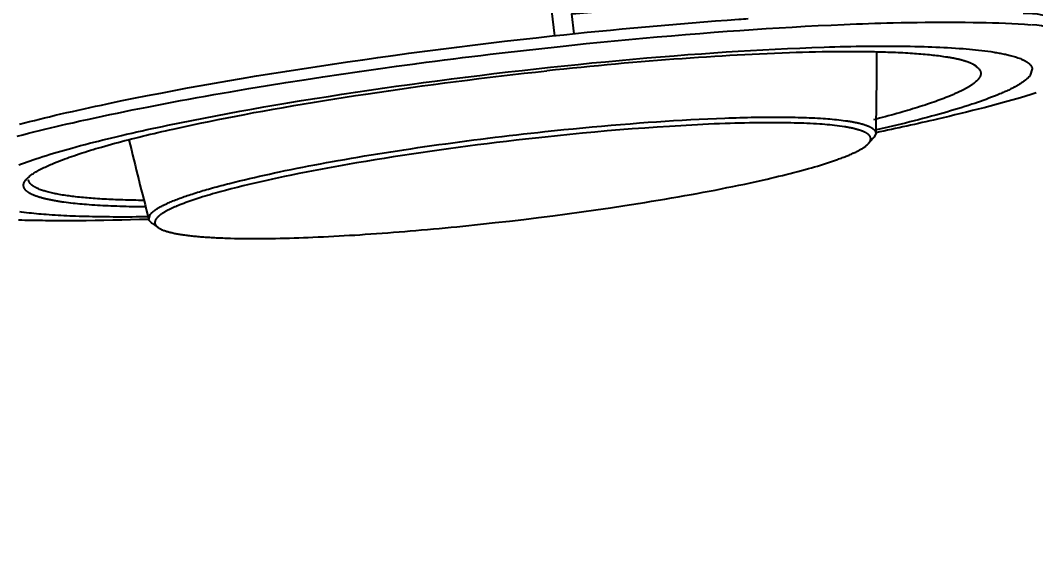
# Model space of a CAD drawing. Header units: millimetres. Extents: x 14 to 828, y 15 to 581.
# Drawn here: x 490.47 to 512.16, y 358.36 to 369.79 of the extents above; entities that cross this region are included whole.
import ezdxf

# ---------------------------------------------------------------- set-up
doc = ezdxf.new("R2010")
doc.units = ezdxf.units.MM
doc.header["$LTSCALE"] = 0.2
doc.layers.get('Defpoints').update_dxf_attribs({"color": 5})
doc.layers.add('1_シンボル', color=2, linetype='Continuous')
doc.layers.add('1_寸法', color=7, linetype='Continuous')
doc.styles.add('Dim', font='simplex.shx', dxfattribs={"width": 0.8, "bigfont": 'extfont2.shx'})
doc.dimstyles.new('1-1', dxfattribs={"dimtxt": 3, "dimasz": 0.75, "dimexe": 0, "dimexo": 1, "dimgap": 0.5, "dimtad": 1, "dimdec": 0, "dimtxsty": 'Dim', "dimblk": 'DOT', "dimcen": 2.5, "dimadec": 0, "dimazin": 0, "dimtfac": 1, "dimtdec": 0, "dimtix": 1, "dimtmove": 2, "dimatfit": 3, "dimldrblk": '引出', "dimfxl": 1, "dimlwd": -1, "dimlwe": -1, "dimarcsym": 0})

# ---------------------------------------------------------------- blocks, each defined once
blk = doc.blocks.new('_Dot')
at = {"color": 0, "linetype": 'ByBlock', "lineweight": -2}
blk.add_line((-0.5, 0), (-1, 0), dxfattribs=at)
at = {"color": 0, "linetype": 'ByBlock', "const_width": 0.5}
blk.add_lwpolyline([(-0.25, 0, 1), (0.25, 0, 1)], format="xyb", close=True, dxfattribs=at)
blk = doc.blocks.new('*D32')
at = {"layer": '1_寸法', "color": 0, "transparency": 16777216}
for p, q in [((513.283, 367.835), (513.283, 351.815)), ((487.682, 365.025), (487.682, 351.815)), ((488.432, 351.815), (512.533, 351.815))]:
    blk.add_line(p, q, dxfattribs=at)
at = {"layer": 'Defpoints', "color": 0, "transparency": 16777216}
for p in [(513.283, 368.835), (487.682, 366.025), (513.283, 351.815)]:
    blk.add_point(p, dxfattribs=at)
at = {"layer": '1_寸法', "color": 0, "transparency": 16777216, "xscale": 0.75, "yscale": 0.75, "zscale": 0.75, "rotation": 180}
blk.add_blockref('_Dot', (487.682, 351.815), dxfattribs=at)
at = {"layer": '1_寸法', "color": 0, "transparency": 16777216, "xscale": 0.75, "yscale": 0.75, "zscale": 0.75}
blk.add_blockref('_Dot', (513.283, 351.815), dxfattribs=at)
at = {"layer": '1_寸法', "color": 0, "transparency": 16777216, "insert": (500.482, 353.815), "char_height": 3, "attachment_point": 5, "style": 'Dim'}
blk.add_mtext('%%C110', dxfattribs=at)
blk = doc.blocks.new('引出')
at = {"color": 0, "linetype": 'ByBlock', "lineweight": -2}
for p, q in [((-3.864, 1.035), (0, 0)), ((0, 0), (-1, 0))]:
    blk.add_line(p, q, dxfattribs=at)

msp = doc.modelspace()

# ---------------------------------------------------------------- linework, layer by layer
at = {"layer": '1_シンボル', "color": 7}
for points in [[(502.298, 369.503), (502.247, 369.927), (505.027, 370.168), (504.732, 372.655), (504.792, 372.66), (504.851, 372.665), (504.911, 372.67), (504.97, 372.674), (505.03, 372.679), (505.089, 372.683), (505.149, 372.687), (505.209, 372.691), (505.268, 372.695), (505.328, 372.699), (505.514, 372.709)], [(501.884, 369.46), (501.539, 372.378)], [(490.44, 366.708), (490.5, 366.73), (490.56, 366.752), (490.62, 366.773), (490.681, 366.794), (490.741, 366.815), (490.802, 366.835), (490.878, 366.86), (490.955, 366.884), (491.031, 366.908), (491.108, 366.932), (491.185, 366.955), (491.262, 366.978), (491.339, 367), (491.417, 367.022), (491.494, 367.044), (491.571, 367.065), (491.666, 367.091), (491.761, 367.117), (491.856, 367.142), (491.951, 367.167), (492.046, 367.191), (492.141, 367.215), (492.236, 367.239), (492.332, 367.262), (492.427, 367.285), (492.523, 367.308), (492.632, 367.334), (492.742, 367.359), (492.852, 367.384), (492.962, 367.409), (493.072, 367.434), (493.182, 367.458), (493.292, 367.482), (493.402, 367.506), (493.512, 367.529), (493.623, 367.552), (493.878, 367.605), (494.134, 367.657), (494.39, 367.707), (494.646, 367.756), (494.902, 367.804), (495.159, 367.851), (495.415, 367.897), (495.672, 367.942), (495.929, 367.986), (496.186, 368.03), (496.475, 368.077), (496.764, 368.124), (497.053, 368.169), (497.342, 368.214), (497.631, 368.258), (497.921, 368.301), (498.21, 368.343), (498.5, 368.384), (498.79, 368.424), (499.08, 368.463), (499.381, 368.503), (499.682, 368.542), (499.983, 368.58), (500.285, 368.617), (500.586, 368.654), (500.888, 368.689), (501.19, 368.724), (501.492, 368.757), (501.794, 368.79), (502.096, 368.822), (502.388, 368.852), (502.68, 368.881), (502.972, 368.909), (503.264, 368.936), (503.556, 368.963), (503.849, 368.988), (504.141, 369.013), (504.434, 369.036), (504.726, 369.059), (505.019, 369.08), (505.281, 369.099), (505.543, 369.116), (505.805, 369.133), (506.067, 369.149), (506.329, 369.164), (506.591, 369.177), (506.853, 369.19), (507.116, 369.201), (507.378, 369.211), (507.641, 369.22), (507.754, 369.224), (507.868, 369.227), (507.982, 369.23), (508.096, 369.232), (508.209, 369.235), (508.323, 369.237), (508.437, 369.239), (508.551, 369.24), (508.665, 369.241), (508.779, 369.242), (508.878, 369.242), (508.978, 369.243), (509.077, 369.242), (509.177, 369.242), (509.276, 369.241), (509.375, 369.24), (509.475, 369.238), (509.574, 369.236), (509.674, 369.234), (509.773, 369.231), (509.857, 369.229), (509.94, 369.226), (510.024, 369.222), (510.107, 369.219), (510.191, 369.215), (510.274, 369.21), (510.357, 369.205), (510.441, 369.2), (510.524, 369.194), (510.607, 369.188), (510.673, 369.182), (510.739, 369.177), (510.805, 369.17), (510.871, 369.164), (510.937, 369.157), (511.003, 369.149), (511.068, 369.141), (511.134, 369.132), (511.2, 369.123), (511.265, 369.113), (511.292, 369.108), (511.319, 369.104), (511.346, 369.099), (511.373, 369.094), (511.4, 369.089), (511.427, 369.084), (511.453, 369.079), (511.48, 369.073), (511.507, 369.067), (511.533, 369.061), (511.611, 369.043), (511.639, 369.035), (511.666, 369.028), (511.694, 369.02), (511.721, 369.012), (511.748, 369.003), (511.775, 368.994), (511.802, 368.984), (511.828, 368.974), (511.854, 368.963), (511.88, 368.951), (511.89, 368.947), (511.899, 368.942), (511.909, 368.937), (511.918, 368.933), (511.928, 368.928), (511.937, 368.922), (511.946, 368.917), (511.955, 368.912), (511.964, 368.906), (511.973, 368.9), (511.98, 368.895), (511.987, 368.89), (511.994, 368.885), (512.001, 368.88), (512.007, 368.874), (512.014, 368.869), (512.02, 368.863), (512.026, 368.857), (512.032, 368.851), (512.038, 368.845), (512.043, 368.839), (512.048, 368.833), (512.053, 368.826), (512.057, 368.82), (512.062, 368.813), (512.066, 368.806), (512.069, 368.799), (512.073, 368.792), (512.075, 368.784), (512.078, 368.777), (512.083, 368.753)], [(510.907, 368.782), (510.903, 368.791), (510.887, 368.81), (510.847, 368.838), (510.84, 368.842), (510.834, 368.845), (510.827, 368.849), (510.82, 368.853), (510.814, 368.856), (510.807, 368.859), (510.8, 368.863), (510.793, 368.866), (510.786, 368.869), (510.78, 368.872), (510.77, 368.876), (510.761, 368.88), (510.752, 368.884), (510.743, 368.888), (510.733, 368.891), (510.724, 368.895), (510.715, 368.898), (510.705, 368.902), (510.696, 368.905), (510.687, 368.908), (510.675, 368.912), (510.663, 368.916), (510.652, 368.92), (510.64, 368.923), (510.629, 368.927), (510.617, 368.93), (510.605, 368.934), (510.594, 368.937), (510.582, 368.94), (510.57, 368.943), (510.556, 368.947), (510.543, 368.95), (510.529, 368.953), (510.515, 368.957), (510.501, 368.96), (510.487, 368.963), (510.473, 368.966), (510.459, 368.969), (510.446, 368.972), (510.432, 368.975), (510.416, 368.978), (510.4, 368.981), (510.384, 368.984), (510.368, 368.987), (510.352, 368.99), (510.336, 368.993), (510.32, 368.995), (510.304, 368.998), (510.288, 369.001), (510.272, 369.003), (510.233, 369.009), (510.195, 369.015), (510.157, 369.021), (510.119, 369.026), (510.081, 369.031), (510.042, 369.035), (510.004, 369.04), (509.966, 369.044), (509.928, 369.048), (509.889, 369.052), (509.843, 369.057), (509.797, 369.061), (509.751, 369.065), (509.705, 369.069), (509.659, 369.073), (509.613, 369.077), (509.567, 369.08), (509.521, 369.083), (509.474, 369.086), (509.428, 369.089), (509.375, 369.092), (509.321, 369.095), (509.268, 369.097), (509.215, 369.1), (509.161, 369.102), (509.108, 369.105), (509.054, 369.107), (509.001, 369.108), (508.947, 369.11), (508.894, 369.112), (508.833, 369.113), (508.773, 369.115), (508.713, 369.116), (508.652, 369.117), (508.592, 369.118), (508.532, 369.119), (508.471, 369.12), (508.411, 369.12), (508.351, 369.121), (508.29, 369.121), (508.151, 369.121), (508.012, 369.121), (507.873, 369.12), (507.734, 369.118), (507.595, 369.116), (507.456, 369.113), (507.316, 369.11), (507.177, 369.106), (507.038, 369.102), (506.899, 369.098), (506.739, 369.092), (506.58, 369.086), (506.42, 369.079), (506.26, 369.072), (506.101, 369.064), (505.941, 369.056), (505.781, 369.048), (505.622, 369.039), (505.462, 369.03), (505.302, 369.02), (505.128, 369.009), (504.953, 368.997), (504.778, 368.985), (504.603, 368.973), (504.428, 368.96), (504.253, 368.947), (504.079, 368.933), (503.904, 368.919), (503.729, 368.905), (503.554, 368.89), (503.37, 368.874), (503.186, 368.858), (503.002, 368.841), (502.818, 368.824), (502.634, 368.806), (502.45, 368.788), (502.265, 368.77), (502.081, 368.751), (501.898, 368.732), (501.714, 368.713)], [(510.879, 368.809), (510.886, 368.804), (510.893, 368.8), (510.899, 368.795), (510.906, 368.79), (510.912, 368.785), (510.918, 368.78), (510.924, 368.775), (510.93, 368.769), (510.936, 368.763), (510.941, 368.758), (510.945, 368.753), (510.95, 368.748), (510.954, 368.742), (510.957, 368.737), (510.961, 368.732), (510.964, 368.726), (510.968, 368.721), (510.971, 368.715), (510.973, 368.709), (510.976, 368.703), (510.977, 368.697), (510.979, 368.691), (510.98, 368.686), (510.982, 368.68), (510.983, 368.674), (510.983, 368.668), (510.983, 368.662), (510.984, 368.656), (510.983, 368.65), (510.983, 368.645), (510.982, 368.638), (510.981, 368.632), (510.98, 368.625), (510.978, 368.619), (510.976, 368.613), (510.974, 368.607), (510.971, 368.601), (510.969, 368.595), (510.966, 368.589), (510.963, 368.583), (510.959, 368.576), (510.955, 368.569), (510.951, 368.563), (510.946, 368.556), (510.942, 368.55), (510.937, 368.543), (510.932, 368.537), (510.927, 368.531), (510.921, 368.525), (510.916, 368.519), (510.909, 368.512), (510.902, 368.505), (510.895, 368.498), (510.888, 368.491), (510.88, 368.484), (510.873, 368.477), (510.865, 368.471), (510.858, 368.464), (510.85, 368.458), (510.842, 368.452), (510.832, 368.444), (510.822, 368.437), (510.813, 368.43), (510.803, 368.423), (510.792, 368.416), (510.782, 368.409), (510.772, 368.402), (510.762, 368.395), (510.751, 368.389), (510.741, 368.382), (510.729, 368.375), (510.716, 368.367), (510.703, 368.36), (510.691, 368.352), (510.678, 368.345), (510.665, 368.338), (510.652, 368.331), (510.64, 368.324), (510.627, 368.317), (510.614, 368.31), (510.598, 368.302), (510.583, 368.294), (510.568, 368.287), (510.553, 368.279), (510.537, 368.272), (510.522, 368.264), (510.506, 368.257), (510.491, 368.25), (510.475, 368.243), (510.46, 368.236), (510.442, 368.228), (510.424, 368.22), (510.406, 368.212), (510.388, 368.204), (510.371, 368.196), (510.353, 368.189), (510.335, 368.181), (510.317, 368.174), (510.298, 368.166), (510.28, 368.159), (510.237, 368.142), (510.194, 368.125), (510.151, 368.109), (510.108, 368.093), (510.064, 368.077), (510.021, 368.061), (509.977, 368.046), (509.933, 368.03), (509.89, 368.016), (509.846, 368.001), (509.793, 367.983), (509.74, 367.966), (509.687, 367.949), (509.634, 367.932), (509.581, 367.916), (509.528, 367.9), (509.475, 367.884), (509.421, 367.868), (509.368, 367.852), (509.315, 367.837), (509.253, 367.819), (509.19, 367.802), (509.128, 367.784), (509.066, 367.767), (509.004, 367.75), (508.942, 367.734), (508.879, 367.717), (508.817, 367.701), (508.755, 367.685), (508.692, 367.669)], [(512.083, 368.753), (512.038, 368.618), (512.03, 368.608), (512.022, 368.598), (512.013, 368.588), (512.005, 368.578), (511.996, 368.569), (511.986, 368.56), (511.977, 368.551), (511.967, 368.542), (511.957, 368.534), (511.947, 368.525), (511.934, 368.515), (511.921, 368.504), (511.907, 368.494), (511.894, 368.484), (511.88, 368.474), (511.866, 368.465), (511.852, 368.455), (511.838, 368.446), (511.824, 368.437), (511.809, 368.428), (511.791, 368.417), (511.773, 368.406), (511.755, 368.396), (511.736, 368.385), (511.718, 368.375), (511.699, 368.365), (511.68, 368.355), (511.662, 368.346), (511.643, 368.336), (511.624, 368.327), (511.601, 368.315), (511.578, 368.304), (511.555, 368.293), (511.532, 368.283), (511.509, 368.272), (511.485, 368.262), (511.462, 368.251), (511.439, 368.241), (511.415, 368.231), (511.392, 368.221), (511.333, 368.197), (511.274, 368.173), (511.214, 368.15), (511.155, 368.127), (511.095, 368.105), (511.035, 368.083), (510.975, 368.062), (510.914, 368.041), (510.854, 368.02), (510.793, 368), (510.717, 367.975), (510.64, 367.951), (510.564, 367.927), (510.487, 367.903), (510.41, 367.88), (510.333, 367.857), (510.256, 367.835), (510.179, 367.813), (510.101, 367.791), (510.024, 367.77), (509.931, 367.744), (509.839, 367.72), (509.746, 367.695), (509.654, 367.671), (509.561, 367.647), (509.468, 367.624), (509.375, 367.6), (509.282, 367.578), (509.189, 367.555), (509.095, 367.533), (508.753, 367.453), (508.738, 367.449)], [(493.103, 365.947), (493.048, 365.948), (492.994, 365.949), (492.939, 365.95), (492.884, 365.951), (492.829, 365.952), (492.775, 365.954), (492.72, 365.955), (492.665, 365.957), (492.611, 365.959), (492.556, 365.961), (492.507, 365.963), (492.459, 365.965), (492.41, 365.967), (492.362, 365.97), (492.313, 365.972), (492.265, 365.975), (492.216, 365.978), (492.168, 365.98), (492.119, 365.984), (492.071, 365.987), (492.029, 365.99), (491.987, 365.993), (491.945, 365.997), (491.904, 366), (491.862, 366.004), (491.82, 366.008), (491.778, 366.012), (491.736, 366.016), (491.694, 366.02), (491.653, 366.025), (491.618, 366.029), (491.583, 366.034), (491.548, 366.038), (491.513, 366.043), (491.478, 366.047), (491.443, 366.053), (491.408, 366.058), (491.373, 366.063), (491.339, 366.069), (491.304, 366.075), (491.276, 366.08), (491.248, 366.086), (491.22, 366.091), (491.193, 366.097), (491.165, 366.103), (491.137, 366.109), (491.11, 366.115), (491.082, 366.122), (491.055, 366.129), (491.027, 366.137), (491.007, 366.143), (490.986, 366.149), (490.965, 366.155), (490.945, 366.162), (490.924, 366.169), (490.904, 366.176), (490.884, 366.184), (490.864, 366.192), (490.845, 366.2), (490.825, 366.209), (490.818, 366.213), (490.81, 366.217), (490.803, 366.22), (490.795, 366.224), (490.788, 366.228), (490.781, 366.232), (490.773, 366.236), (490.766, 366.241), (490.759, 366.245), (490.752, 366.25), (490.747, 366.253), (490.741, 366.257), (490.735, 366.261), (490.73, 366.265), (490.724, 366.27), (490.719, 366.274), (490.714, 366.278), (490.709, 366.283), (490.703, 366.287), (490.699, 366.292), (490.695, 366.296), (490.691, 366.301), (490.687, 366.305), (490.683, 366.309), (490.68, 366.314), (490.676, 366.318), (490.673, 366.323), (490.67, 366.328), (490.667, 366.333), (490.664, 366.338), (490.662, 366.342), (490.66, 366.347), (490.658, 366.351), (490.656, 366.356), (490.654, 366.361), (490.653, 366.365), (490.652, 366.37), (490.651, 366.375), (490.65, 366.38), (490.649, 366.385)], [(493.204, 365.597), (493.189, 365.597), (493.108, 365.596), (493.027, 365.595), (492.946, 365.594), (492.865, 365.593), (492.784, 365.593), (492.703, 365.593), (492.622, 365.593), (492.54, 365.593), (492.459, 365.593), (492.378, 365.594), (492.306, 365.594), (492.234, 365.595), (492.161, 365.596), (492.089, 365.598), (492.017, 365.599), (491.944, 365.601), (491.872, 365.603), (491.8, 365.605), (491.727, 365.607), (491.655, 365.61), (491.592, 365.612), (491.529, 365.615), (491.467, 365.618), (491.404, 365.621), (491.341, 365.624), (491.278, 365.627), (491.215, 365.631), (491.153, 365.635), (491.09, 365.64), (491.027, 365.644), (490.975, 365.648), (490.922, 365.653), (490.869, 365.657), (490.817, 365.662), (490.764, 365.667), (490.712, 365.673), (490.659, 365.679), (490.607, 365.685), (490.554, 365.691), (490.502, 365.698), (490.46, 365.703)], [(490.707, 365.519), (490.639, 365.52), (490.571, 365.522), (490.503, 365.523), (490.435, 365.525)], [(493.206, 365.543), (493.017, 365.537), (492.828, 365.532), (492.638, 365.527), (492.449, 365.523), (492.26, 365.52), (492.071, 365.517), (491.881, 365.515), (491.692, 365.514), (491.503, 365.513), (491.314, 365.513), (491.253, 365.513), (491.192, 365.514), (491.131, 365.514), (491.071, 365.515), (491.01, 365.515), (490.949, 365.516), (490.889, 365.517), (490.828, 365.517), (490.767, 365.518), (490.707, 365.519)], [(493.293, 365.452), (493.286, 365.457), (493.278, 365.463), (493.271, 365.469), (493.264, 365.475), (493.257, 365.481), (493.25, 365.488), (493.244, 365.495), (493.239, 365.502), (493.233, 365.509), (493.229, 365.517), (493.228, 365.52), (493.226, 365.522), (493.225, 365.524), (493.224, 365.526), (493.223, 365.529), (493.222, 365.531), (493.222, 365.533), (493.221, 365.536), (493.22, 365.538), (493.219, 365.541)], [(493.293, 365.452), (493.422, 365.366)]]:
    msp.add_lwpolyline(points, dxfattribs=at)
for points in [[(511.887, 369.945, -0.269712), (513.233, 369.238, -0.4659)], [(490.408, 367.32), (490.526, 367.351), (490.645, 367.381), (490.763, 367.41), (490.881, 367.44), (491, 367.468), (491.119, 367.497), (491.237, 367.525), (491.356, 367.553), (491.475, 367.58), (491.594, 367.607), (491.752, 367.643), (491.911, 367.678), (492.069, 367.713), (492.228, 367.747), (492.387, 367.78), (492.546, 367.813), (492.705, 367.846), (492.864, 367.878), (493.023, 367.91), (493.183, 367.941), (493.36, 367.976), (493.538, 368.01), (493.715, 368.044), (493.893, 368.077), (494.071, 368.11), (494.249, 368.142), (494.427, 368.174), (494.605, 368.206), (494.783, 368.237), (494.961, 368.268), (495.354, 368.335), (495.748, 368.4), (496.141, 368.463), (496.535, 368.525), (496.93, 368.586), (497.324, 368.645), (497.719, 368.702), (498.114, 368.758), (498.509, 368.813), (498.904, 368.866), (498.943, 368.871, -0.006596), (502.066, 369.243), (502.253, 369.263), (502.556, 369.294), (502.859, 369.324), (503.162, 369.354), (503.466, 369.383), (503.769, 369.41), (504.072, 369.438), (504.375, 369.464), (504.679, 369.489), (504.982, 369.513), (505.286, 369.537), (505.564, 369.558), (505.841, 369.578), (506.119, 369.597), (506.397, 369.615), (506.674, 369.632), (506.952, 369.648), (507.23, 369.664), (507.508, 369.678), (507.786, 369.692), (508.064, 369.704, -0.004234), (509.109, 369.739), (509.28, 369.743), (509.451, 369.746), (509.622, 369.749), (509.794, 369.751), (509.965, 369.753), (510.136, 369.754), (510.307, 369.754), (510.478, 369.753), (510.65, 369.752), (510.821, 369.749), (510.958, 369.747), (511.096, 369.744), (511.233, 369.74), (511.37, 369.735), (511.508, 369.73), (511.645, 369.724), (511.782, 369.716), (511.919, 369.708), (512.056, 369.699)], [(490.454, 367.576), (490.56, 367.603), (490.667, 367.63), (490.774, 367.657), (490.882, 367.683), (490.989, 367.709), (491.096, 367.735), (491.219, 367.764), (491.342, 367.793), (491.465, 367.821), (491.588, 367.849), (491.711, 367.877), (491.835, 367.904), (491.958, 367.931), (492.081, 367.958), (492.205, 367.984), (492.328, 368.011), (492.614, 368.07), (492.9, 368.128), (493.186, 368.185), (493.472, 368.24), (493.759, 368.294), (494.046, 368.348), (494.333, 368.4), (494.62, 368.451), (494.907, 368.501), (495.195, 368.55), (495.518, 368.604), (495.842, 368.657), (496.165, 368.708), (496.489, 368.759), (496.813, 368.809), (497.137, 368.858), (497.461, 368.905), (497.785, 368.952), (498.11, 368.998), (498.434, 369.043), (498.773, 369.089), (499.112, 369.134), (499.452, 369.178), (499.791, 369.221), (500.13, 369.263), (500.47, 369.304), (500.81, 369.344), (501.149, 369.383), (501.489, 369.421), (501.829, 369.458, -0.009089), (505.817, 369.815, -0.000533), (506.012, 369.828, -0.006823)], [(513.229, 368.722, 0.35004), (512.074, 369.697)], [(508.755, 369.113, -0.006095), (508.738, 367.377), (508.707, 367.297), (508.687, 367.274), (508.582, 367.16)], [(493.135, 365.809), (493.068, 365.81), (493.002, 365.811), (492.935, 365.812), (492.868, 365.813), (492.801, 365.814), (492.734, 365.816), (492.667, 365.818), (492.6, 365.82), (492.533, 365.822), (492.466, 365.824), (492.408, 365.827), (492.35, 365.829), (492.292, 365.832), (492.235, 365.835), (492.177, 365.838), (492.119, 365.841), (492.061, 365.845), (492.003, 365.849), (491.945, 365.853), (491.888, 365.858), (491.839, 365.861), (491.791, 365.866), (491.743, 365.87), (491.695, 365.875), (491.647, 365.879), (491.599, 365.885), (491.55, 365.89), (491.502, 365.896), (491.454, 365.902), (491.406, 365.908), (491.386, 365.911), (491.366, 365.914), (491.346, 365.917), (491.325, 365.92), (491.305, 365.923), (491.285, 365.926), (491.265, 365.93), (491.244, 365.933), (491.224, 365.936), (491.204, 365.94), (491.186, 365.943), (491.169, 365.947), (491.151, 365.95), (491.133, 365.953), (491.116, 365.957), (491.098, 365.961), (491.081, 365.964), (491.063, 365.968), (491.045, 365.972), (491.028, 365.976), (491.013, 365.98), (490.998, 365.983), (490.983, 365.987), (490.968, 365.991), (490.953, 365.995), (490.938, 365.999), (490.923, 366.003), (490.908, 366.007), (490.893, 366.012), (490.878, 366.016), (490.866, 366.02), (490.854, 366.024), (490.841, 366.028), (490.829, 366.032), (490.817, 366.036), (490.804, 366.041), (490.792, 366.045), (490.78, 366.05), (490.768, 366.055), (490.756, 366.06), (490.746, 366.064), (490.737, 366.069), (490.727, 366.073), (490.717, 366.077), (490.708, 366.082), (490.698, 366.087), (490.689, 366.092), (490.679, 366.097), (490.67, 366.102), (490.661, 366.108), (490.654, 366.112), (490.647, 366.117), (490.64, 366.122), (490.633, 366.127), (490.626, 366.132), (490.619, 366.137), (490.613, 366.142), (490.606, 366.148), (490.6, 366.153), (490.594, 366.159), (490.589, 366.164), (490.584, 366.169), (490.58, 366.174), (490.576, 366.18), (490.572, 366.185), (490.568, 366.191), (490.564, 366.196), (490.561, 366.202), (490.557, 366.208), (490.554, 366.215), (490.552, 366.22), (490.55, 366.226), (490.548, 366.231), (490.547, 366.237), (490.545, 366.243), (490.544, 366.249), (490.544, 366.255), (490.543, 366.261), (490.543, 366.267), (490.543, 366.273), (490.544, 366.287), (490.547, 366.301), (490.551, 366.314), (490.556, 366.328), (490.563, 366.341), (490.57, 366.353), (490.578, 366.366), (490.586, 366.378), (490.595, 366.389), (490.604, 366.4), (490.609, 366.405), (490.613, 366.41), (490.618, 366.415), (490.623, 366.419), (490.628, 366.424), (490.632, 366.429), (490.637, 366.433), (490.642, 366.438), (490.647, 366.443), (490.652, 366.447), (490.671, 366.463), (490.689, 366.478), (490.708, 366.491), (490.727, 366.505), (490.746, 366.518), (490.765, 366.531), (490.785, 366.543), (490.804, 366.555), (490.824, 366.567), (490.845, 366.579), (490.865, 366.59), (490.892, 366.605), (490.92, 366.619), (490.947, 366.633), (490.975, 366.647), (491.003, 366.66), (491.031, 366.674), (491.059, 366.686), (491.087, 366.699), (491.115, 366.712), (491.144, 366.724), (491.19, 366.744), (491.236, 366.763), (491.283, 366.781), (491.33, 366.8), (491.377, 366.817), (491.424, 366.835), (491.471, 366.852), (491.518, 366.869), (491.566, 366.886), (491.613, 366.902), (491.672, 366.922), (491.731, 366.942), (491.791, 366.961), (491.85, 366.98), (491.909, 366.998), (491.969, 367.017), (492.029, 367.035), (492.088, 367.053), (492.148, 367.07), (492.208, 367.088), (492.279, 367.108), (492.35, 367.128), (492.421, 367.148), (492.492, 367.167), (492.563, 367.186), (492.634, 367.205), (492.706, 367.224), (492.777, 367.242), (492.849, 367.261), (492.92, 367.279), (493.002, 367.299), (493.084, 367.319), (493.165, 367.339), (493.247, 367.359), (493.329, 367.378), (493.411, 367.397), (493.493, 367.416), (493.575, 367.435), (493.657, 367.454), (493.74, 367.472), (493.93, 367.514), (494.121, 367.555), (494.313, 367.595), (494.504, 367.635), (494.696, 367.674), (494.887, 367.711), (495.079, 367.748), (495.271, 367.785), (495.463, 367.821), (495.655, 367.856), (495.874, 367.895), (496.094, 367.934), (496.313, 367.972), (496.532, 368.009), (496.752, 368.046), (496.972, 368.081), (497.191, 368.117), (497.411, 368.151), (497.631, 368.185), (497.851, 368.219, -0.010551), (501.715, 368.714)], [(512.168, 368.242), (512.055, 368.207), (511.942, 368.173), (511.829, 368.139), (511.489, 368.043), (511.053, 367.927, -0.005611), (510.058, 367.683, -0.005923), (508.747, 367.393)], [(492.794, 367.241, 0.006154), (493.219, 365.541), (493.248, 365.647), (493.252, 365.652), (493.256, 365.657), (493.26, 365.662), (493.264, 365.667), (493.268, 365.671), (493.273, 365.676), (493.277, 365.681), (493.282, 365.685), (493.287, 365.69), (493.291, 365.694), (493.297, 365.699), (493.303, 365.705), (493.309, 365.71), (493.316, 365.715), (493.322, 365.72), (493.328, 365.725), (493.334, 365.729), (493.341, 365.734), (493.347, 365.739), (493.354, 365.743), (493.371, 365.755), (493.388, 365.766), (493.405, 365.778), (493.423, 365.788), (493.441, 365.799), (493.459, 365.809), (493.477, 365.819), (493.496, 365.828), (493.514, 365.838), (493.533, 365.847), (493.557, 365.859), (493.582, 365.871), (493.607, 365.882), (493.632, 365.894), (493.657, 365.905), (493.682, 365.915), (493.707, 365.926), (493.733, 365.936), (493.758, 365.947), (493.784, 365.957), (493.815, 365.969), (493.847, 365.981), (493.879, 365.993), (493.911, 366.005), (493.943, 366.016), (493.975, 366.028), (494.007, 366.039), (494.039, 366.05), (494.071, 366.061), (494.104, 366.071), (494.142, 366.084), (494.181, 366.096), (494.219, 366.109), (494.258, 366.121), (494.296, 366.132), (494.335, 366.144), (494.374, 366.156), (494.412, 366.167), (494.451, 366.179), (494.49, 366.19), (494.535, 366.203), (494.579, 366.215), (494.624, 366.228), (494.669, 366.24), (494.714, 366.252), (494.759, 366.264), (494.804, 366.276), (494.849, 366.288), (494.894, 366.299), (494.939, 366.311), (495.045, 366.338), (495.151, 366.364), (495.258, 366.39), (495.364, 366.415), (495.471, 366.44), (495.578, 366.464), (495.685, 366.488), (495.792, 366.511), (495.899, 366.534), (496.006, 366.557), (496.131, 366.583), (496.257, 366.609), (496.383, 366.634), (496.508, 366.659), (496.634, 366.683), (496.76, 366.707), (496.886, 366.731), (497.012, 366.754), (497.138, 366.777), (497.264, 366.8), (497.404, 366.824), (497.544, 366.848), (497.684, 366.872), (497.824, 366.896), (497.964, 366.919), (498.104, 366.942), (498.244, 366.964), (498.384, 366.986), (498.525, 367.008), (498.665, 367.03), (498.814, 367.052), (498.963, 367.074), (499.111, 367.096), (499.26, 367.117), (499.409, 367.138), (499.558, 367.159), (499.707, 367.179), (499.856, 367.199), (500.006, 367.219), (500.155, 367.238), (500.307, 367.258), (500.459, 367.277), (500.611, 367.295), (500.763, 367.314), (500.915, 367.332), (501.067, 367.35), (501.219, 367.367), (501.372, 367.384), (501.524, 367.401), (501.676, 367.417), (501.878, 367.439), (502.079, 367.459), (502.281, 367.479), (502.483, 367.499), (502.685, 367.518), (502.887, 367.536), (503.089, 367.553), (503.29, 367.57), (503.493, 367.586), (503.695, 367.602), (503.877, 367.615), (504.059, 367.628), (504.242, 367.64), (504.424, 367.652), (504.607, 367.663), (504.789, 367.673), (504.972, 367.683), (505.154, 367.691), (505.337, 367.699), (505.52, 367.706), (505.6, 367.709), (505.679, 367.712), (505.759, 367.714), (505.839, 367.716), (505.919, 367.718), (505.999, 367.72), (506.079, 367.722), (506.159, 367.723), (506.239, 367.725), (506.318, 367.726), (506.389, 367.726), (506.459, 367.727), (506.529, 367.727), (506.6, 367.727), (506.67, 367.727), (506.74, 367.727), (506.811, 367.726), (506.881, 367.725), (506.951, 367.724), (507.022, 367.723), (507.081, 367.721), (507.141, 367.719), (507.2, 367.718), (507.26, 367.716), (507.319, 367.713), (507.379, 367.711), (507.438, 367.708), (507.498, 367.704), (507.557, 367.701), (507.617, 367.697), (507.665, 367.694), (507.713, 367.69), (507.76, 367.686), (507.808, 367.682), (507.856, 367.678), (507.903, 367.673), (507.951, 367.668), (507.999, 367.662), (508.046, 367.656), (508.094, 367.65), (508.109, 367.648), (508.124, 367.646), (508.139, 367.643), (508.154, 367.641), (508.169, 367.639), (508.184, 367.636), (508.199, 367.634), (508.214, 367.631), (508.229, 367.629), (508.244, 367.626), (508.257, 367.624), (508.27, 367.621), (508.283, 367.619), (508.296, 367.616), (508.31, 367.613), (508.323, 367.611), (508.336, 367.608), (508.349, 367.605), (508.362, 367.602), (508.375, 367.599), (508.386, 367.596), (508.397, 367.594), (508.408, 367.591), (508.42, 367.588), (508.431, 367.585), (508.442, 367.582), (508.453, 367.579), (508.464, 367.576), (508.475, 367.572), (508.486, 367.569), (508.495, 367.566), (508.505, 367.563), (508.514, 367.56), (508.523, 367.557), (508.532, 367.554), (508.541, 367.55), (508.55, 367.547), (508.559, 367.543), (508.568, 367.54), (508.577, 367.536), (508.585, 367.533), (508.592, 367.53), (508.599, 367.526), (508.606, 367.523), (508.614, 367.52), (508.621, 367.516), (508.628, 367.512), (508.635, 367.508), (508.642, 367.504), (508.648, 367.5), (508.654, 367.497), (508.659, 367.494), (508.664, 367.49), (508.67, 367.486), (508.675, 367.483), (508.68, 367.479), (508.685, 367.475), (508.69, 367.471), (508.694, 367.466), (508.699, 367.462), (508.703, 367.458), (508.706, 367.454), (508.709, 367.451), (508.713, 367.447), (508.716, 367.443), (508.719, 367.438), (508.722, 367.434), (508.724, 367.43), (508.727, 367.425), (508.729, 367.421), (508.731, 367.417), (508.732, 367.412), (508.734, 367.408), (508.735, 367.404), (508.736, 367.399), (508.737, 367.395), (508.738, 367.39), (508.738, 367.386), (508.738, 367.382), (508.738, 367.377)], [(508.081, 367.517, 0.00055), (508.073, 367.519), (508.02, 367.527), (507.968, 367.534), (507.915, 367.541), (507.862, 367.547), (507.809, 367.553), (507.756, 367.558), (507.703, 367.563), (507.65, 367.567), (507.597, 367.572), (507.544, 367.575), (507.476, 367.58), (507.407, 367.584), (507.338, 367.588), (507.27, 367.591), (507.201, 367.594), (507.132, 367.596), (507.064, 367.598), (506.995, 367.6), (506.926, 367.602), (506.858, 367.603), (506.562, 367.606), (506.458, 367.606), (506.355, 367.605), (506.251, 367.604), (506.147, 367.603), (506.043, 367.601), (505.94, 367.599), (505.836, 367.597), (505.732, 367.594), (505.629, 367.591), (505.525, 367.588), (505.406, 367.583), (505.288, 367.579), (505.169, 367.574), (505.05, 367.568), (504.932, 367.562), (504.813, 367.556), (504.694, 367.55), (504.576, 367.543), (504.457, 367.536), (504.339, 367.529), (504.072, 367.512), (503.806, 367.493), (503.539, 367.473), (503.273, 367.452), (503.007, 367.43), (502.741, 367.406), (502.475, 367.381), (502.209, 367.356), (501.943, 367.329), (501.678, 367.301), (501.471, 367.279), (501.264, 367.256), (501.058, 367.232), (500.852, 367.208), (500.645, 367.183), (500.439, 367.157), (500.233, 367.131), (500.027, 367.105), (499.821, 367.077), (499.615, 367.049), (499.418, 367.022), (499.221, 366.994), (499.025, 366.966), (498.828, 366.937), (498.632, 366.907), (498.436, 366.877), (498.24, 366.845), (498.044, 366.814), (497.848, 366.781), (497.652, 366.748), (497.498, 366.722), (497.343, 366.694), (497.189, 366.667), (497.035, 366.639), (496.881, 366.61), (496.727, 366.581), (496.574, 366.551), (496.42, 366.52), (496.266, 366.489), (496.113, 366.458), (495.986, 366.431), (495.86, 366.404), (495.734, 366.376), (495.607, 366.348), (495.481, 366.319), (495.355, 366.289), (495.23, 366.258), (495.104, 366.227), (494.979, 366.195), (494.854, 366.162), (494.799, 366.147), (494.744, 366.132), (494.689, 366.117), (494.635, 366.102), (494.58, 366.086), (494.526, 366.07), (494.471, 366.054), (494.417, 366.038), (494.363, 366.021), (494.309, 366.004), (494.265, 365.99), (494.222, 365.976), (494.179, 365.962), (494.135, 365.947), (494.092, 365.932), (494.05, 365.917), (494.007, 365.901), (493.964, 365.885), (493.921, 365.869), (493.879, 365.852, 0.003321), (493.83, 365.832, 0.003364), (493.787, 365.814), (493.773, 365.808), (493.758, 365.801), (493.744, 365.795), (493.73, 365.789), (493.716, 365.782), (493.702, 365.776), (493.688, 365.769), (493.674, 365.762), (493.66, 365.755), (493.646, 365.748), (493.634, 365.743), (493.623, 365.737), (493.611, 365.73), (493.6, 365.724), (493.588, 365.718), (493.577, 365.712), (493.565, 365.705), (493.554, 365.699), (493.543, 365.692), (493.532, 365.685), (493.523, 365.68), (493.514, 365.674), (493.505, 365.668), (493.496, 365.662), (493.487, 365.656), (493.478, 365.65), (493.47, 365.644), (493.461, 365.638), (493.453, 365.631), (493.445, 365.625), (493.438, 365.619), (493.432, 365.614), (493.425, 365.608), (493.419, 365.603), (493.413, 365.597), (493.407, 365.591), (493.401, 365.585), (493.396, 365.579), (493.39, 365.573), (493.385, 365.567), (493.381, 365.562), (493.377, 365.556), (493.373, 365.551), (493.369, 365.546), (493.366, 365.54), (493.363, 365.535), (493.36, 365.529), (493.357, 365.523), (493.355, 365.518), (493.352, 365.511), (493.351, 365.506), (493.35, 365.501), (493.348, 365.496), (493.348, 365.491), (493.347, 365.486), (493.347, 365.48), (493.347, 365.475), (493.347, 365.47), (493.347, 365.465), (493.348, 365.46), (493.349, 365.454), (493.351, 365.449), (493.352, 365.444), (493.354, 365.439), (493.357, 365.434), (493.359, 365.429), (493.362, 365.424), (493.365, 365.42), (493.368, 365.415), (493.371, 365.411), (493.376, 365.406), (493.38, 365.4), (493.385, 365.396), (493.39, 365.391), (493.395, 365.386), (493.4, 365.382), (493.405, 365.378), (493.411, 365.373), (493.416, 365.37), (493.422, 365.366), (493.433, 365.359), (493.444, 365.352), (493.455, 365.346), (493.467, 365.34), (493.478, 365.334), (493.49, 365.329), (493.502, 365.323), (493.514, 365.318), (493.526, 365.314), (493.538, 365.309), (493.555, 365.303), (493.572, 365.297), (493.588, 365.292), (493.605, 365.287), (493.622, 365.282), (493.639, 365.277), (493.656, 365.272), (493.673, 365.268), (493.69, 365.264), (493.707, 365.26), (493.729, 365.255), (493.75, 365.25), (493.772, 365.245), (493.794, 365.241), (493.816, 365.237), (493.838, 365.233), (493.86, 365.229), (493.882, 365.225), (493.904, 365.222), (493.926, 365.218), (493.953, 365.214), (493.98, 365.21), (494.007, 365.207), (494.034, 365.203), (494.061, 365.2), (494.087, 365.196), (494.114, 365.193), (494.141, 365.19), (494.168, 365.188), (494.195, 365.185), (494.227, 365.182), (494.259, 365.179), (494.29, 365.176), (494.322, 365.173), (494.353, 365.171), (494.385, 365.168), (494.417, 365.166), (494.449, 365.164), (494.48, 365.162), (494.512, 365.16), (494.548, 365.158), (494.584, 365.155), (494.62, 365.154), (494.657, 365.152), (494.693, 365.15), (494.729, 365.148), (494.765, 365.147), (494.801, 365.146), (494.838, 365.144), (494.874, 365.143), (494.959, 365.141), (495.044, 365.138), (495.129, 365.137), (495.214, 365.136), (495.299, 365.135), (495.384, 365.134), (495.469, 365.134), (495.554, 365.134), (495.639, 365.135), (495.724, 365.136), (495.823, 365.137), (495.923, 365.138), (496.023, 365.14), (496.123, 365.143), (496.222, 365.145), (496.322, 365.148), (496.422, 365.151), (496.521, 365.155), (496.621, 365.159), (496.721, 365.163), (496.832, 365.168), (496.944, 365.173), (497.056, 365.178), (497.167, 365.184), (497.279, 365.19), (497.391, 365.196), (497.502, 365.203), (497.614, 365.209), (497.726, 365.216), (497.837, 365.224), (497.958, 365.232), (498.078, 365.24), (498.199, 365.249), (498.319, 365.258), (498.44, 365.267), (498.56, 365.276), (498.681, 365.286), (498.801, 365.296), (498.922, 365.306), (499.042, 365.317), (499.168, 365.328), (499.294, 365.339), (499.42, 365.351), (499.546, 365.363), (499.672, 365.375), (499.798, 365.387), (499.924, 365.4), (500.049, 365.413), (500.175, 365.426), (500.301, 365.439), (500.61, 365.473), (500.918, 365.508), (501.227, 365.544), (501.535, 365.582), (501.843, 365.621), (502.151, 365.662), (502.459, 365.704), (502.766, 365.747), (503.073, 365.792), (503.38, 365.838), (503.523, 365.86), (503.665, 365.883), (503.808, 365.906), (503.95, 365.929), (504.092, 365.952), (504.235, 365.976), (504.377, 366), (504.519, 366.025), (504.661, 366.05), (504.803, 366.076), (504.929, 366.099), (505.056, 366.122), (505.183, 366.146), (505.309, 366.17), (505.436, 366.195), (505.562, 366.22), (505.688, 366.246), (505.814, 366.272), (505.941, 366.298), (506.067, 366.325), (506.42, 366.404), (506.502, 366.423), (506.584, 366.442), (506.666, 366.462), (506.747, 366.481), (506.829, 366.502), (506.911, 366.522), (506.992, 366.543), (507.073, 366.564), (507.155, 366.586), (507.236, 366.608), (507.301, 366.626), (507.366, 366.644), (507.43, 366.663), (507.495, 366.682), (507.559, 366.701), (507.624, 366.721), (507.688, 366.742), (507.752, 366.762), (507.816, 366.784), (507.879, 366.806), (507.905, 366.815), (507.93, 366.824), (507.955, 366.833), (507.98, 366.842), (508.005, 366.851), (508.031, 366.861), (508.056, 366.871), (508.081, 366.88), (508.106, 366.89), (508.13, 366.9), (508.151, 366.909), (508.171, 366.917), (508.192, 366.926), (508.212, 366.935), (508.232, 366.944), (508.252, 366.953), (508.272, 366.962), (508.292, 366.972), (508.312, 366.981), (508.332, 366.991), (508.348, 366.999), (508.363, 367.007), (508.378, 367.015), (508.394, 367.024), (508.409, 367.032), (508.424, 367.041), (508.439, 367.05), (508.454, 367.059), (508.469, 367.068), (508.483, 367.078), (508.494, 367.085), (508.504, 367.093), (508.515, 367.1), (508.525, 367.108), (508.535, 367.116), (508.545, 367.124), (508.555, 367.133), (508.564, 367.141), (508.573, 367.15), (508.582, 367.16), (508.587, 367.165), (508.591, 367.17), (508.596, 367.175), (508.6, 367.181), (508.604, 367.186), (508.608, 367.192), (508.611, 367.198), (508.615, 367.203), (508.618, 367.21), (508.621, 367.216), (508.623, 367.221), (508.625, 367.226), (508.627, 367.231), (508.629, 367.236), (508.63, 367.242), (508.631, 367.247), (508.632, 367.252), (508.632, 367.258), (508.632, 367.263), (508.632, 367.269), (508.632, 367.274), (508.631, 367.279), (508.63, 367.284), (508.629, 367.289), (508.627, 367.294), (508.625, 367.299), (508.623, 367.304), (508.621, 367.309), (508.618, 367.314), (508.615, 367.318), (508.612, 367.324), (508.608, 367.329), (508.604, 367.334), (508.6, 367.339), (508.595, 367.343), (508.59, 367.348), (508.586, 367.352), (508.581, 367.357), (508.576, 367.361), (508.571, 367.365), (508.564, 367.37), (508.557, 367.374), (508.55, 367.379), (508.543, 367.383), (508.535, 367.388), (508.528, 367.392), (508.521, 367.396), (508.513, 367.4), (508.506, 367.403), (508.498, 367.407), (508.488, 367.412), (508.478, 367.416), (508.468, 367.42), (508.459, 367.424), (508.449, 367.428), (508.438, 367.432), (508.428, 367.436), (508.418, 367.439), (508.408, 367.443), (508.398, 367.446), (508.385, 367.45), (508.373, 367.454), (508.36, 367.457), (508.347, 367.461), (508.335, 367.465), (508.322, 367.468), (508.309, 367.471), (508.296, 367.475), (508.284, 367.478), (508.271, 367.481), (508.255, 367.484), (508.24, 367.488), (508.225, 367.491), (508.209, 367.494), (508.194, 367.497), (508.179, 367.5), (508.163, 367.503), (508.148, 367.506), (508.132, 367.509), (508.117, 367.511), (508.11, 367.513, 0.002037), (508.081, 367.517)]]:
    msp.add_lwpolyline(points, format="xyb", dxfattribs=at)

# ---------------------------------------------------------------- dimensions: what is measured, and where the dimension line sits
at = {"layer": '1_寸法'}
dim = msp.add_linear_dim(base=(513.283, 351.815), p1=(487.682, 366.025), p2=(513.283, 368.835), text='%%C110', dimstyle='1-1', dxfattribs=at)
dim.commit()
dim.dimension.update_dxf_attribs({"geometry": '*D32', "text_midpoint": (500.482, 353.815)})

doc.saveas('drawing.dxf')
